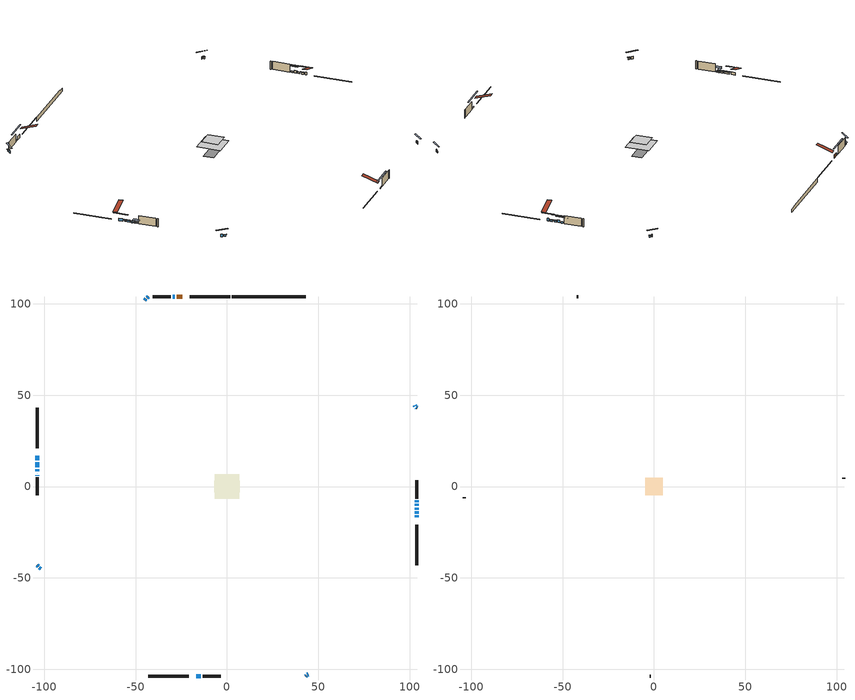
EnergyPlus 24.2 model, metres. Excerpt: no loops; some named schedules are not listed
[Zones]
conditioned space
 floor outside (Floor1 construction): -0.43,-0.43 -0.43,0.43 0.43,0.43 0.43,-0.43 z0.49
 floor adiabatic (AdiabaticFloorConstruction): -6.8,-6.8 -6.8,6.8 6.8,6.8 6.8,-6.8 z2.93
 floor foundation (Slab1 construction): -7.05,-3.04 -7.05,3.04 7.05,3.04 7.05,-3.04 z-1.87
 wall outside (RimJoist1 construction): 1.76,103.99 -20.27,103.99 / -43.07,-103.99 -21.04,-103.99 / -103.99,43.07 -103.99,21.04 / 103.99,-43.07 103.99,-21.04 z0.49:0.79
 wall outside (AdiabaticWallConstruction 1): -24.6,103.99 -27.6,103.99 z0.49:2.52
 wall outside (AdiabaticWallConstruction): 103.99,-16.72 103.99,-15.75 z0.49:2.09; 43.07,-103.99 43.4,-103.66 / -103.99,-43.07 -103.34,-43.72 / -103.99,16.72 -103.99,14.28 / 103.99,-10.63 103.99,-9.41 / 103.01,44.05 102.68,44.38 / -44.38,102.69 -45.03,102.04 z0.49:1.99; 103.99,-14.83 103.99,-13.66 / 103.99,-12.73 103.99,-11.56 / 103.99,43.07 103.66,43.4 / -43.07,103.99 -43.72,103.34 / 44.05,-103.01 44.38,-102.68 / -102.69,-44.38 -102.04,-45.03 / -103.99,13.35 -103.99,10.4 / -103.99,9.48 -103.99,8.31 / 103.99,-8.49 103.99,-7.62 z0.49:1.35; -28.53,103.99 -29.75,103.99 / -16.72,-103.99 -14.28,-103.99 z0.49:1.1; -103.99,7.38 -103.99,7.15 z0.49:1.61; -103.99,6.22 -103.99,5.99 z0.49:1.31
 wall outside (Wall1 construction): -30.68,103.99 -40.66,103.99 / -13.35,-103.99 -3.36,-103.99 / -103.99,5.06 -103.99,-4.92 / 103.99,-6.69 103.99,3.3 z0.49:5.37
 wall foundation (FoundationWall1 construction): 2.69,103.99,-1.87 2.69,103.99,0.49 39.04,103.99,0.49 39.04,103.99,-0.06 43.07,103.99,-0.06 43.07,103.99,-1.87
 window (WindowConstruction 15): 103.99,-16.72 103.99,-15.75 z0.49:2.09
 window (WindowConstruction 4): 43.07,-103.99 43.4,-103.67 z0.49:1.99
 window (WindowConstruction 5): -103.99,-43.07 -103.34,-43.72 z0.49:1.99
 window (WindowConstruction 6): -103.99,16.72 -103.99,14.28 z0.49:1.99
 window (WindowConstruction 7): 103.99,-14.83 103.99,-13.66 z0.49:1.35
 window (WindowConstruction 8): 103.99,-12.73 103.99,-11.56 z0.49:1.35
 window (WindowConstruction 9): 103.99,43.07 103.67,43.4 z0.49:1.35
 window (WindowConstruction 10): -43.07,103.99 -43.72,103.34 z0.49:1.35
 window (WindowConstruction 11): 44.05,-103.01 44.38,-102.69 z0.49:1.35
 window (WindowConstruction 12): -102.69,-44.38 -102.04,-45.02 z0.49:1.35
 window (WindowConstruction 13): -103.99,13.35 -103.99,10.4 z0.49:1.35
 window (WindowConstruction 14): -103.99,9.48 -103.99,8.31 z0.49:1.35
 window (WindowConstruction 18): -28.53,103.99 -29.75,103.99 z0.49:1.1
 window (WindowConstruction 19): -16.72,-103.99 -14.28,-103.99 z0.49:1.1
 window (WindowConstruction 16): -103.99,7.38 -103.99,7.15 z0.49:1.61
 window (WindowConstruction 17): -103.99,6.22 -103.99,5.99 z0.49:1.3
 window (WindowConstruction): 103.99,-10.63 103.99,-9.41 z0.49:1.99
 window (WindowConstruction 1): 103.99,-8.48 103.99,-7.62 z0.49:1.35
 window (WindowConstruction 2): 103.01,44.05 102.69,44.38 z0.49:1.99
 window (WindowConstruction 3): -44.38,102.68 -45.02,102.04 z0.49:1.99
 door (Door): -24.6,103.99 -27.6,103.99 z0.49:2.52
 ceiling adiabatic (AdiabaticFloorConstruction): 6.8,-6.8 6.8,6.8 -6.8,6.8 -6.8,-6.8 z2.93
attic - vented
 floor to conditioned space (Floor2 construction Reversed): -4.81,-4.81 -4.81,4.81 4.81,4.81 4.81,-4.81 z5.37
 wall outside (Wall3 construction): -41.59,103.99 -42.14,103.99 / -2.43,-103.99 -1.88,-103.99 / -103.99,-5.85 -103.99,-6.4 / 103.99,4.22 103.99,4.78 z0.49:5.37
 roof outside (Roof1 construction): -23.67,103.99,5.37 -23.67,94.62,8.49 -21.2,94.62,8.49 -21.2,103.99,5.37; -17.65,-103.99,5.37 -17.65,-94.62,8.49 -20.11,-94.62,8.49 -20.11,-103.99,5.37; -103.99,17.65,5.37 -94.62,17.65,8.49 -94.62,20.11,8.49 -103.99,20.11,5.37; 103.99,-17.65,5.37 94.62,-17.65,8.49 94.62,-20.11,8.49 103.99,-20.11,5.37
shading: 103.99,-12.7 103.99,-19.77 104.6,-19.77 104.6,-12.7 z5.14; 45.55,-101.51 40.92,-106.15 41.35,-106.58 45.99,-101.94 z5.04; -101.19,-45.88 -106.15,-40.92 -106.58,-41.35 -101.62,-46.31 z5.04; -103.99,11.23 -103.99,19.77 -104.6,19.77 -104.6,11.23 z5.04; 103.99,-13.36 103.99,-15.12 104.6,-15.12 104.6,-13.36 z1.65; 103.99,-11.26 103.99,-13.03 104.6,-13.03 104.6,-11.26 z1.65; 103.45,43.61 104.2,42.86 104.63,43.29 103.89,44.04 z1.65; -43.93,103.13 -42.86,104.2 -43.29,104.63 -44.36,103.56 z1.65; 44.59,-102.47 43.84,-103.22 44.27,-103.65 45.02,-102.91 z1.65; -101.83,-45.24 -102.9,-44.17 -103.33,-44.6 -102.26,-45.67 z1.65; -103.99,10.11 -103.99,13.65 -104.6,13.65 -104.6,10.11 z1.65; -103.99,8.01 -103.99,9.77 -104.6,9.77 -104.6,8.01 z1.65; -35.85,103.99 -22.43,103.99 -22.43,104.6 -35.85,104.6 z7.2; -8.18,-103.99 -22.82,-103.99 -22.82,-104.6 -8.18,-104.6 z7.2; -103.99,6.54 -103.99,7.99 -106.43,7.99 -106.43,6.54 z2.22; -103.99,4.16 -103.99,8.05 -106.43,8.05 -106.43,4.16 z3.13; 103.99,-6.36 103.99,-13.68 104.6,-13.68 104.6,-6.36 z5.04; 103.99,-4.57 103.99,-11.54 104.6,-11.54 104.6,-4.57 z4.4; 100.53,46.54 105.17,41.9 105.6,42.33 100.96,46.97 z5.04; -47.18,99.88 -42.22,104.84 -42.65,105.27 -47.61,100.31 z5.04
[Building]
Building 1: Terrain=Suburbs
[Site:Location]
Calgary Intl AP_AB: Latitude {deg}=51.11; Longitude {deg}=-114.02; Time Zone {hr}=-7; Elevation {m}=1084; Keep Site Location Information=Yes
[Site:GroundTemperature:Shallow]
0.326196, -1.55603, -1.70677, -0.813554, 2.7722, 6.34125, 9.43543, 11.3955, 11.562, 9.96783, 6.95256, 3.49299
[Site:WaterMainsTemperature]
Calculation Method=Schedule; Temperature Schedule=mains temperature schedule
[Material] Roughness=Rough; Thermal Absorptance=0.9
Name | Thickness {m} | Conductivity {W/m-K} | Density {kg/m3} | Specific Heat {J/kg-K} | Solar Absorptance | Visible Absorptance
asphalt or fiberglass shingles | 0.00635 | 0.162714 | 1121.4 | 1465.45 | 0.4 | 0.4
ceiling loosefill ins | 0.169333 | 0.0480833 | 16.02 | 1046.75 | 0.7 | 0.7
ceiling stud and cavity | 0.1397 | 0.150831 | 65.682 | 1177.47 | 0.7 | 0.7
concrete 4.0 in. | 0.1016 | 1.803125 | 2242.8 | 837.4 | 0.7 | 0.7
concrete 8.0 in. | 0.2032 | 1.803125 | 2242.8 | 837.4 | 0.7 | 0.7
door material | 0.04445 | 0.0451087 | 512.64 | 1214.23 | 0.7 | 0.7
exterior vertical ins | 0.0480821 | 0.029427 | 32.04 | 1214.23 | 0.7 | 0.7
floor covering | 0.0127 | 0.0433444 | 54.468 | 1339.84 | 0.6 | 0.6
floor rigid ins | 0.103632 | 0.029427 | 32.04 | 1214.23 | 0.7 | 0.7
floor rigid ins 1; wall rigid ins 1 | 0.512978 | 0.029427 | 32.04 | 1214.23 | 0.7 | 0.7
floor stud and cavity | 0.1397 | 0.15957 | 92.3553 | 1139.71 | 0.7 | 0.7
floor stud and cavity 1 | 0.1397 | 1.75129 | 37.0049 | 1207.88 | 0.7 | 0.7
furniture material conditioned space 1 | 0.1524 | 0.115458 | 640.8 | 1214.23 | 0.6 | 0.6
gypsum board | 0.0127 | 0.160291 | 801 | 837.4 | 0.6 | 0.6
gypsum board 1 | 0.0127 | 0.160291 | 801 | 837.4 | 0.7 | 0.7
osb sheathing 0.5 in. | 0.0127 | 0.115458 | 512.64 | 1214.23 | 0.7 | 0.7
osb sheathing 0.75 in. | 0.01905 | 0.115458 | 512.64 | 1214.23 | 0.7 | 0.7
osb sheathing 2.0 in. | 0.0508 | 0.115458 | 512.64 | 1214.23 | 0.7 | 0.7
rim joist rigid ins; wall rigid ins | 0.051816 | 0.029427 | 32.04 | 1214.23 | 0.7 | 0.7
rim joist stud and cavity | 0.0508 | 0.0407152 | 125.044 | 1163.47 | 0.6 | 0.6
wall stud and cavity | 0.1397 | 0.194937 | 139.0536 | 1170.24 | 0.7 | 0.7
wall stud and cavity 1 | 0.0889 | 6.9971 | 50.32683 | 1063.81 | 0.6 | 0.6
wall stud and cavity 2 | 0.0889 | 0.380278 | 52.3479 | 1209.89 | 0.7 | 0.7
wall stud and cavity 3 | 0.0889 | 0.391764 | 83.0341 | 1211.67 | 0.7 | 0.7
wood siding | 0.0254 | 0.102417 | 544.68 | 1172.36 | 0.4 | 0.4
wood siding 1 | 0.00254 | 0.102417 | 544.68 | 1172.36 | 0.4 | 0.4
wood siding 2; wood siding 3; wood siding 4 | 0.0254 | 0.102417 | 544.68 | 1172.36 | 0.7 | 0.7
[WindowMaterial:SimpleGlazingSystem]
Name | U-Factor {W/m2-K} | Solar Heat Gain Coefficient
WindowMaterial | 2.78279 | 0.67
WindowMaterial 1 | 2.76689 | 0.63
WindowMaterial 10 | 2.71011 | 0.46
WindowMaterial 11 | 2.70102 | 0.45
WindowMaterial 12 | 2.77314 | 0.53
WindowMaterial 2 | 2.75724 | 0.6
WindowMaterial 3 | 2.76291 | 0.46
WindowMaterial 4 | 2.77768 | 0.53
WindowMaterial 5 | 2.77314 | 0.64
WindowMaterial 6 | 2.74645 | 0.57
WindowMaterial 7 | 2.750991 | 0.41
WindowMaterial 8 | 2.77597 | 0.65
WindowMaterial 9 | 2.76008 | 0.61
[Construction]
AdiabaticFloorConstruction: floor stud and cavity 1, floor rigid ins 1, osb sheathing 0.75 in., floor covering
AdiabaticWallConstruction: wood siding 3, wall rigid ins 1, wall stud and cavity 2, gypsum board
AdiabaticWallConstruction 1: wood siding 4, wall rigid ins 1, wall stud and cavity 2, gypsum board
Door: door material
Floor1 construction: floor stud and cavity, floor rigid ins, osb sheathing 0.75 in., floor covering
Floor2 construction Reversed: gypsum board, ceiling stud and cavity, ceiling loosefill ins
FoundationWall1 construction: concrete 8.0 in., gypsum board 1
furniture construction conditioned space 1: furniture material conditioned space 1
PartitionWallConstruction: gypsum board, wall stud and cavity 3, gypsum board
RimJoist1 construction: wood siding 2, rim joist rigid ins, osb sheathing 2.0 in., rim joist stud and cavity
Roof1 construction: asphalt or fiberglass shingles
Slab1 construction: concrete 4.0 in.
Wall1 construction: wood siding, wall rigid ins, osb sheathing 0.5 in., wall stud and cavity, gypsum board
Wall3 construction: wood siding 1, wall stud and cavity 1
WindowConstruction; WindowConstruction 6: WindowMaterial
WindowConstruction 1: WindowMaterial 1
WindowConstruction 10; WindowConstruction 11; WindowConstruction 9: WindowMaterial 6
WindowConstruction 12: WindowMaterial 7
WindowConstruction 13: WindowMaterial 8
WindowConstruction 14; WindowConstruction 8: WindowMaterial 5
WindowConstruction 15: WindowMaterial 9
WindowConstruction 16: WindowMaterial 10
WindowConstruction 17: WindowMaterial 11
WindowConstruction 18; WindowConstruction 19: WindowMaterial 12
WindowConstruction 2; WindowConstruction 5: WindowMaterial 2
WindowConstruction 3; WindowConstruction 4: WindowMaterial 3
WindowConstruction 7: WindowMaterial 4
[Zone] Multiplier=1; Part of Total Floor Area=Yes
Name | Volume {m3}
attic - vented | 46.8423
conditioned space | 712.3
[Space]
Name | Zone | Volume {m3}
attic - vented 1 | attic - vented | 46.8423
conditioned space 1 | conditioned space | 712.3
[ZoneInfiltration:EffectiveLeakageArea]
infil attic - vented 1: Zone or Space=attic - vented 1; Schedule=Always On Discrete; Effective Air Leakage Area {cm2}=3169.37; Stack Coefficient=0.00055619; Wind Coefficient=1.59343e-05
[ZoneMixing]
whole house fan mix: Zone or Space=attic - vented; Schedule=Always On Continuous; Design Flow Rate Calculation Method=Flow/Zone; Design Flow Rate {m3/s}=0; Source Zone or Space=conditioned space
[SurfaceProperty:ExposedFoundationPerimeter]
Slab1: Exposed Perimeter Calculation Method=TotalExposedPerimeter; Total Exposed Perimeter {m}=40.387
[InternalMass] Zone or ZoneList=conditioned space; Space or SpaceList=conditioned space 1
Name | Construction | Surface Area {m2}
furniture mass conditioned space 1 | furniture construction conditioned space 1 | 108.592
partition wall mass | PartitionWallConstruction | 271.481
[Lights]
interior lighting: Zone or ZoneList or Space or SpaceList=conditioned space 1; Schedule=interior lighting schedule; Design Level Calculation Method=LightingLevel; Lighting Level {W}=343.2; Return Air Fraction=0; Fraction Radiant=0.6; Fraction Visible=0.2; Fraction Replaceable=1
[People]
occupants: Zone or ZoneList or Space or SpaceList=conditioned space 1; Number of People Schedule=occupants schedule; Number of People Calculation Method=People; Number of People=3; Fraction Radiant=0.314171; Sensible Heat Fraction=0.56303; Activity Level Schedule=occupants activity schedule; Carbon Dioxide Generation Rate {m3/s-W}=0; Enable ASHRAE 55 Comfort Warnings=No; Mean Radiant Temperature Calculation Type=EnclosureAveraged
[ElectricEquipment] Zone or ZoneList or Space or SpaceList=conditioned space 1; Design Level Calculation Method=EquipmentLevel
Name | Schedule | Design Level {W} | Fraction Latent | Fraction Radiant | Fraction Lost
clothes dryer | clothes dryer schedule | 140.772 | 0.015 | 0.081 | 0.85
clothes washer | clothes washer schedule | 32.1985 | 0.03 | 0.162 | 0.7
cooking range | cooking range schedule | 215.147 | 0.08 | 0.432 | 0.2
dishwasher | dishwasher schedule | 66.8632 | 0.3 | 0.18 | 0.4
fridge | fridge schedule | 72.9452 | 0 | 0.6 | 0
mech vent bath fan 0 | mech vent bath fan 0 schedule | 50.2 | 0 | 0 | 1
mech vent bath fan 1 | mech vent bath fan 1 schedule | 50.2 | 0 | 0 | 1
mech vent bath fan 2 | mech vent bath fan 2 schedule | 50.2 | 0 | 0 | 1
mech vent bath fan 3 | mech vent bath fan 3 schedule | 50.2 | 0 | 0 | 1
mech vent house fan | mech vent house fan schedule | 0 | 0 | 0 | 1
mech vent house fan cfis | mech vent house fan cfis schedule | 0 | 0 | 0 | 0
mech vent range fan 0 | mech vent range fan 0 schedule | 57 | 0 | 0 | 1
misc plug loads | misc plug loads schedule | 494.7 | 0.045 | 0.513 | 0.1
whole house fan | Always On Discrete | 0 | 0 | 0 | 1
[OtherEquipment] Zone or ZoneList or Space or SpaceList=conditioned space 1; Design Level Calculation Method=EquipmentLevel
Name | Fuel Type | Schedule | Design Level {W} | Fraction Latent | Fraction Radiant | Fraction Lost
clothes dryer 1 | Electricity | clothes dryer schedule | 0 | 0.015 | 0.081 | 0.85
cooking range 1 | Electricity | cooking range schedule | 0 | 0.08 | 0.432 | 0.2
general water use latent | None | general water use schedule | 62.594 | 1 | 0 | 0
general water use sensible | None | general water use schedule | -61.6891 | 0 | 0.6 | 0
mech vent house fan latent load | None | Always On Discrete | 0 | 1 | 0 | 0
mech vent house fan sensible load | None | Always On Discrete | 0 | 0 | 0 | 0
water heater energy adjustment1 | NaturalGas | Always On Discrete | 0.01 | 0 | 0 | 1
[ZoneInfiltration:DesignFlowRate] Zone or ZoneList or Space or SpaceList=conditioned space 1; Schedule=Always On Discrete; Design Flow Rate Calculation Method=Flow/Zone; Design Flow Rate {m3/s}=0
infil flow; natural vent flow; whole house fan flow
[Foundation:Kiva]
Foundation Kiva 1: Initial Indoor Air Temperature {C}=18; Wall Height Above Grade {m}=0.489996; Wall Depth Below Slab {m}=0.2032; Custom Block Material Name 1=exterior vertical ins; Custom Block Depth 1 {m}=2.36001; Custom Block X Position 1 {m}=0.2159; Custom Block Z Position 1 {m}=0
[Foundation:Kiva:Settings]
Soil Conductivity {W/m-K}=0.849921; Soil Density {kg/m3}=1842.3; Soil Specific Heat {J/kg-K}=418.7; Ground Solar Absorptivity=0.9; Ground Thermal Absorptivity=0.9; Ground Surface Roughness {m}=0.03; Far-Field Width {m}=40; Deep-Ground Boundary Condition=ZeroFlux; Deep-Ground Depth {m}=40; Minimum Cell Dimension {m}=0.2; Maximum Cell Growth Coefficient=3; Simulation Timestep=Timestep
[Exterior:Lights]
exterior lighting: Schedule=exterior lighting schedule; Design Level {W}=75.6
[Schedule:Constant]
Name | Hourly Value
Always On Continuous; mech vent house fan schedule; mech vent house fan cfis schedule; Always On Discrete | 1
occupants activity schedule | 117.228
fridge schedule | 0
[Schedule:Week:Daily]
interior lighting schedule Week Rule - Jan1-Jan27: interior lighting schedule day, interior lighting schedule day, interior lighting schedule day, interior lighting schedule day, interior lighting schedule day, interior lighting schedule day, interior lighting schedule day, interior lighting schedule default day, interior lighting schedule default day, interior lighting schedule default day, interior lighting schedule default day, interior lighting schedule default day
interior lighting schedule Week Rule - Jan28-Feb3: interior lighting schedule day, interior lighting schedule day, interior lighting schedule day, interior lighting schedule day, interior lighting schedule day 1, interior lighting schedule day 1, interior lighting schedule day 1, interior lighting schedule default day, interior lighting schedule default day, interior lighting schedule default day, interior lighting schedule default day, interior lighting schedule default day
interior lighting schedule Week Rule - Feb4-Feb24: interior lighting schedule day 1, interior lighting schedule day 1, interior lighting schedule day 1, interior lighting schedule day 1, interior lighting schedule day 1, interior lighting schedule day 1, interior lighting schedule day 1, interior lighting schedule default day, interior lighting schedule default day, interior lighting schedule default day, interior lighting schedule default day, interior lighting schedule default day
interior lighting schedule Week Rule - Feb25-Mar3: interior lighting schedule day 1, interior lighting schedule day 1, interior lighting schedule day 1, interior lighting schedule day 1, interior lighting schedule day 2, interior lighting schedule day 2, interior lighting schedule day 2, interior lighting schedule default day, interior lighting schedule default day, interior lighting schedule default day, interior lighting schedule default day, interior lighting schedule default day
interior lighting schedule Week Rule - Mar4-Mar31: interior lighting schedule day 2, interior lighting schedule day 2, interior lighting schedule day 2, interior lighting schedule day 2, interior lighting schedule day 2, interior lighting schedule day 2, interior lighting schedule day 2, interior lighting schedule default day, interior lighting schedule default day, interior lighting schedule default day, interior lighting schedule default day, interior lighting schedule default day
interior lighting schedule Week Rule - Apr1-Apr28: interior lighting schedule day 3, interior lighting schedule day 3, interior lighting schedule day 3, interior lighting schedule day 3, interior lighting schedule day 3, interior lighting schedule day 3, interior lighting schedule day 3, interior lighting schedule default day, interior lighting schedule default day, interior lighting schedule default day, interior lighting schedule default day, interior lighting schedule default day
interior lighting schedule Week Rule - Apr29-May5: interior lighting schedule day 3, interior lighting schedule day 3, interior lighting schedule day 4, interior lighting schedule day 4, interior lighting schedule day 4, interior lighting schedule day 4, interior lighting schedule day 4, interior lighting schedule default day, interior lighting schedule default day, interior lighting schedule default day, interior lighting schedule default day, interior lighting schedule default day
interior lighting schedule Week Rule - May6-May26: interior lighting schedule day 4, interior lighting schedule day 4, interior lighting schedule day 4, interior lighting schedule day 4, interior lighting schedule day 4, interior lighting schedule day 4, interior lighting schedule day 4, interior lighting schedule default day, interior lighting schedule default day, interior lighting schedule default day, interior lighting schedule default day, interior lighting schedule default day
interior lighting schedule Week Rule - May27-Jun2: interior lighting schedule day 4, interior lighting schedule day 4, interior lighting schedule day 4, interior lighting schedule day 4, interior lighting schedule day 4, interior lighting schedule day 5, interior lighting schedule day 5, interior lighting schedule default day, interior lighting schedule default day, interior lighting schedule default day, interior lighting schedule default day, interior lighting schedule default day
interior lighting schedule Week Rule - Jun3-Jun30: interior lighting schedule day 5, interior lighting schedule day 5, interior lighting schedule day 5, interior lighting schedule day 5, interior lighting schedule day 5, interior lighting schedule day 5, interior lighting schedule day 5, interior lighting schedule default day, interior lighting schedule default day, interior lighting schedule default day, interior lighting schedule default day, interior lighting schedule default day
interior lighting schedule Week Rule - Jul1-Jul28: interior lighting schedule day 6, interior lighting schedule day 6, interior lighting schedule day 6, interior lighting schedule day 6, interior lighting schedule day 6, interior lighting schedule day 6, interior lighting schedule day 6, interior lighting schedule default day, interior lighting schedule default day, interior lighting schedule default day, interior lighting schedule default day, interior lighting schedule default day
interior lighting schedule Week Rule - Jul29-Aug4: interior lighting schedule day 6, interior lighting schedule day 6, interior lighting schedule day 6, interior lighting schedule day 7, interior lighting schedule day 7, interior lighting schedule day 7, interior lighting schedule day 7, interior lighting schedule default day, interior lighting schedule default day, interior lighting schedule default day, interior lighting schedule default day, interior lighting schedule default day
interior lighting schedule Week Rule - Aug5-Aug25: interior lighting schedule day 7, interior lighting schedule day 7, interior lighting schedule day 7, interior lighting schedule day 7, interior lighting schedule day 7, interior lighting schedule day 7, interior lighting schedule day 7, interior lighting schedule default day, interior lighting schedule default day, interior lighting schedule default day, interior lighting schedule default day, interior lighting schedule default day
interior lighting schedule Week Rule - Aug26-Sep1: interior lighting schedule day 7, interior lighting schedule day 7, interior lighting schedule day 7, interior lighting schedule day 7, interior lighting schedule day 7, interior lighting schedule day 7, interior lighting schedule day 8, interior lighting schedule default day, interior lighting schedule default day, interior lighting schedule default day, interior lighting schedule default day, interior lighting schedule default day
interior lighting schedule Week Rule - Sep2-Sep29: interior lighting schedule day 8, interior lighting schedule day 8, interior lighting schedule day 8, interior lighting schedule day 8, interior lighting schedule day 8, interior lighting schedule day 8, interior lighting schedule day 8, interior lighting schedule default day, interior lighting schedule default day, interior lighting schedule default day, interior lighting schedule default day, interior lighting schedule default day
interior lighting schedule Week Rule - Sep30-Oct6: interior lighting schedule day 8, interior lighting schedule day 9, interior lighting schedule day 9, interior lighting schedule day 9, interior lighting schedule day 9, interior lighting schedule day 9, interior lighting schedule day 9, interior lighting schedule default day, interior lighting schedule default day, interior lighting schedule default day, interior lighting schedule default day, interior lighting schedule default day
interior lighting schedule Week Rule - Oct7-Oct27: interior lighting schedule day 9, interior lighting schedule day 9, interior lighting schedule day 9, interior lighting schedule day 9, interior lighting schedule day 9, interior lighting schedule day 9, interior lighting schedule day 9, interior lighting schedule default day, interior lighting schedule default day, interior lighting schedule default day, interior lighting schedule default day, interior lighting schedule default day
interior lighting schedule Week Rule - Oct28-Nov3: interior lighting schedule day 9, interior lighting schedule day 9, interior lighting schedule day 9, interior lighting schedule day 9, interior lighting schedule day 10, interior lighting schedule day 10, interior lighting schedule day 10, interior lighting schedule default day, interior lighting schedule default day, interior lighting schedule default day, interior lighting schedule default day, interior lighting schedule default day
interior lighting schedule Week Rule - Nov4-Nov24: interior lighting schedule day 10, interior lighting schedule day 10, interior lighting schedule day 10, interior lighting schedule day 10, interior lighting schedule day 10, interior lighting schedule day 10, interior lighting schedule day 10, interior lighting schedule default day, interior lighting schedule default day, interior lighting schedule default day, interior lighting schedule default day, interior lighting schedule default day
interior lighting schedule Week Rule - Nov25-Dec1: interior lighting schedule day 10, interior lighting schedule day 10, interior lighting schedule day 10, interior lighting schedule day 10, interior lighting schedule day 10, interior lighting schedule day 10, interior lighting schedule day 11, interior lighting schedule default day, interior lighting schedule default day, interior lighting schedule default day, interior lighting schedule default day, interior lighting schedule default day
interior lighting schedule Week Rule - Dec2-Dec31: interior lighting schedule day 11, interior lighting schedule day 11, interior lighting schedule day 11, interior lighting schedule day 11, interior lighting schedule day 11, interior lighting schedule day 11, interior lighting schedule day 11, interior lighting schedule default day, interior lighting schedule default day, interior lighting schedule default day, interior lighting schedule default day, interior lighting schedule default day
occupants schedule Week Rule - Jan1-Dec31: occupants schedule day, occupants schedule day, occupants schedule day, occupants schedule day, occupants schedule day, occupants schedule day, occupants schedule day, occupants schedule default day, occupants schedule default day, occupants schedule default day, occupants schedule default day, occupants schedule default day
clothes dryer schedule Week Rule - Jan1-Dec31: clothes dryer schedule day, clothes dryer schedule day, clothes dryer schedule day, clothes dryer schedule day, clothes dryer schedule day, clothes dryer schedule day, clothes dryer schedule day, clothes dryer schedule default day, clothes dryer schedule default day, clothes dryer schedule default day, clothes dryer schedule default day, clothes dryer schedule default day
clothes washer schedule Week Rule - Jan1-Dec31: clothes washer schedule day, clothes washer schedule day, clothes washer schedule day, clothes washer schedule day, clothes washer schedule day, clothes washer schedule day, clothes washer schedule day, clothes washer schedule default day, clothes washer schedule default day, clothes washer schedule default day, clothes washer schedule default day, clothes washer schedule default day
cooking range schedule Week Rule - Jan1-Dec31: cooking range schedule day, cooking range schedule day, cooking range schedule day, cooking range schedule day, cooking range schedule day, cooking range schedule day, cooking range schedule day, cooking range schedule default day, cooking range schedule default day, cooking range schedule default day, cooking range schedule default day, cooking range schedule default day
dishwasher schedule Week Rule - Jan1-Dec31: dishwasher schedule day, dishwasher schedule day, dishwasher schedule day, dishwasher schedule day, dishwasher schedule day, dishwasher schedule day, dishwasher schedule day, dishwasher schedule default day, dishwasher schedule default day, dishwasher schedule default day, dishwasher schedule default day, dishwasher schedule default day
mech vent bath fan 0 schedule Week Rule - Jan1-Dec31: mech vent bath fan 0 schedule day, mech vent bath fan 0 schedule day, mech vent bath fan 0 schedule day, mech vent bath fan 0 schedule day, mech vent bath fan 0 schedule day, mech vent bath fan 0 schedule day, mech vent bath fan 0 schedule day, mech vent bath fan 0 schedule default day, mech vent bath fan 0 schedule default day, mech vent bath fan 0 schedule default day, mech vent bath fan 0 schedule default day, mech vent bath fan 0 schedule default day
mech vent bath fan 1 schedule Week Rule - Jan1-Dec31: mech vent bath fan 1 schedule day, mech vent bath fan 1 schedule day, mech vent bath fan 1 schedule day, mech vent bath fan 1 schedule day, mech vent bath fan 1 schedule day, mech vent bath fan 1 schedule day, mech vent bath fan 1 schedule day, mech vent bath fan 1 schedule default day, mech vent bath fan 1 schedule default day, mech vent bath fan 1 schedule default day, mech vent bath fan 1 schedule default day, mech vent bath fan 1 schedule default day
mech vent bath fan 2 schedule Week Rule - Jan1-Dec31: mech vent bath fan 2 schedule day, mech vent bath fan 2 schedule day, mech vent bath fan 2 schedule day, mech vent bath fan 2 schedule day, mech vent bath fan 2 schedule day, mech vent bath fan 2 schedule day, mech vent bath fan 2 schedule day, mech vent bath fan 2 schedule default day, mech vent bath fan 2 schedule default day, mech vent bath fan 2 schedule default day, mech vent bath fan 2 schedule default day, mech vent bath fan 2 schedule default day
mech vent bath fan 3 schedule Week Rule - Jan1-Dec31: mech vent bath fan 3 schedule day, mech vent bath fan 3 schedule day, mech vent bath fan 3 schedule day, mech vent bath fan 3 schedule day, mech vent bath fan 3 schedule day, mech vent bath fan 3 schedule day, mech vent bath fan 3 schedule day, mech vent bath fan 3 schedule default day, mech vent bath fan 3 schedule default day, mech vent bath fan 3 schedule default day, mech vent bath fan 3 schedule default day, mech vent bath fan 3 schedule default day
mech vent range fan 0 schedule Week Rule - Jan1-Dec31: mech vent range fan 0 schedule day, mech vent range fan 0 schedule day, mech vent range fan 0 schedule day, mech vent range fan 0 schedule day, mech vent range fan 0 schedule day, mech vent range fan 0 schedule day, mech vent range fan 0 schedule day, mech vent range fan 0 schedule default day, mech vent range fan 0 schedule default day, mech vent range fan 0 schedule default day, mech vent range fan 0 schedule default day, mech vent range fan 0 schedule default day
misc plug loads schedule Week Rule - Jan1-Dec31: misc plug loads schedule day, misc plug loads schedule day, misc plug loads schedule day, misc plug loads schedule day, misc plug loads schedule day, misc plug loads schedule day, misc plug loads schedule day, misc plug loads schedule default day, misc plug loads schedule default day, misc plug loads schedule default day, misc plug loads schedule default day, misc plug loads schedule default day
general water use schedule Week Rule - Jan1-Dec31: general water use schedule day, general water use schedule day, general water use schedule day, general water use schedule day, general water use schedule day, general water use schedule day, general water use schedule day, general water use schedule default day, general water use schedule default day, general water use schedule default day, general water use schedule default day, general water use schedule default day
exterior lighting schedule Week Rule - Jan1-Jan27: exterior lighting schedule day, exterior lighting schedule day, exterior lighting schedule day, exterior lighting schedule day, exterior lighting schedule day, exterior lighting schedule day, exterior lighting schedule day, exterior lighting schedule default day, exterior lighting schedule default day, exterior lighting schedule default day, exterior lighting schedule default day, exterior lighting schedule default day
exterior lighting schedule Week Rule - Jan28-Feb3: exterior lighting schedule day, exterior lighting schedule day, exterior lighting schedule day, exterior lighting schedule day, exterior lighting schedule day 1, exterior lighting schedule day 1, exterior lighting schedule day 1, exterior lighting schedule default day, exterior lighting schedule default day, exterior lighting schedule default day, exterior lighting schedule default day, exterior lighting schedule default day
exterior lighting schedule Week Rule - Feb4-Feb24: exterior lighting schedule day 1, exterior lighting schedule day 1, exterior lighting schedule day 1, exterior lighting schedule day 1, exterior lighting schedule day 1, exterior lighting schedule day 1, exterior lighting schedule day 1, exterior lighting schedule default day, exterior lighting schedule default day, exterior lighting schedule default day, exterior lighting schedule default day, exterior lighting schedule default day
exterior lighting schedule Week Rule - Feb25-Mar3: exterior lighting schedule day 1, exterior lighting schedule day 1, exterior lighting schedule day 1, exterior lighting schedule day 1, exterior lighting schedule day 2, exterior lighting schedule day 2, exterior lighting schedule day 2, exterior lighting schedule default day, exterior lighting schedule default day, exterior lighting schedule default day, exterior lighting schedule default day, exterior lighting schedule default day
exterior lighting schedule Week Rule - Mar4-Mar31: exterior lighting schedule day 2, exterior lighting schedule day 2, exterior lighting schedule day 2, exterior lighting schedule day 2, exterior lighting schedule day 2, exterior lighting schedule day 2, exterior lighting schedule day 2, exterior lighting schedule default day, exterior lighting schedule default day, exterior lighting schedule default day, exterior lighting schedule default day, exterior lighting schedule default day
exterior lighting schedule Week Rule - Apr1-Apr28: exterior lighting schedule day 3, exterior lighting schedule day 3, exterior lighting schedule day 3, exterior lighting schedule day 3, exterior lighting schedule day 3, exterior lighting schedule day 3, exterior lighting schedule day 3, exterior lighting schedule default day, exterior lighting schedule default day, exterior lighting schedule default day, exterior lighting schedule default day, exterior lighting schedule default day
[Schedule:Year]
interior lighting schedule: interior lighting schedule Week Rule - Jan1-Jan27, 1, 1, 1, 27, interior lighting schedule Week Rule - Jan28-Feb3, 1, 28, 2, 3, interior lighting schedule Week Rule - Feb4-Feb24, 2, 4, 2, 24, interior lighting schedule Week Rule - Feb25-Mar3, 2, 25, 3, 3, interior lighting schedule Week Rule - Mar4-Mar31, 3, 4, 3, 31, interior lighting schedule Week Rule - Apr1-Apr28, 4, 1, 4, 28, interior lighting schedule Week Rule - Apr29-May5, 4, 29, 5, 5, interior lighting schedule Week Rule - May6-May26, 5, 6, 5, 26, interior lighting schedule Week Rule - May27-Jun2, 5, 27, 6, 2, interior lighting schedule Week Rule - Jun3-Jun30, 6, 3, 6, 30, interior lighting schedule Week Rule - Jul1-Jul28, 7, 1, 7, 28, interior lighting schedule Week Rule - Jul29-Aug4, 7, 29, 8, 4, interior lighting schedule Week Rule - Aug5-Aug25, 8, 5, 8, 25, interior lighting schedule Week Rule - Aug26-Sep1, 8, 26, 9, 1, interior lighting schedule Week Rule - Sep2-Sep29, 9, 2, 9, 29, interior lighting schedule Week Rule - Sep30-Oct6, 9, 30, 10, 6, interior lighting schedule Week Rule - Oct7-Oct27, 10, 7, 10, 27, interior lighting schedule Week Rule - Oct28-Nov3, 10, 28, 11, 3, interior lighting schedule Week Rule - Nov4-Nov24, 11, 4, 11, 24, interior lighting schedule Week Rule - Nov25-Dec1, 11, 25, 12, 1, interior lighting schedule Week Rule - Dec2-Dec31, 12, 2, 12, 31
occupants schedule: occupants schedule Week Rule - Jan1-Dec31, 1, 1, 12, 31
clothes dryer schedule: clothes dryer schedule Week Rule - Jan1-Dec31, 1, 1, 12, 31
clothes washer schedule: clothes washer schedule Week Rule - Jan1-Dec31, 1, 1, 12, 31
cooking range schedule: cooking range schedule Week Rule - Jan1-Dec31, 1, 1, 12, 31
dishwasher schedule: dishwasher schedule Week Rule - Jan1-Dec31, 1, 1, 12, 31
mech vent bath fan 0 schedule: mech vent bath fan 0 schedule Week Rule - Jan1-Dec31, 1, 1, 12, 31
mech vent bath fan 1 schedule: mech vent bath fan 1 schedule Week Rule - Jan1-Dec31, 1, 1, 12, 31
mech vent bath fan 2 schedule: mech vent bath fan 2 schedule Week Rule - Jan1-Dec31, 1, 1, 12, 31
mech vent bath fan 3 schedule: mech vent bath fan 3 schedule Week Rule - Jan1-Dec31, 1, 1, 12, 31
mech vent range fan 0 schedule: mech vent range fan 0 schedule Week Rule - Jan1-Dec31, 1, 1, 12, 31
misc plug loads schedule: misc plug loads schedule Week Rule - Jan1-Dec31, 1, 1, 12, 31
general water use schedule: general water use schedule Week Rule - Jan1-Dec31, 1, 1, 12, 31
exterior lighting schedule: exterior lighting schedule Week Rule - Jan1-Jan27, 1, 1, 1, 27, exterior lighting schedule Week Rule - Jan28-Feb3, 1, 28, 2, 3, exterior lighting schedule Week Rule - Feb4-Feb24, 2, 4, 2, 24, exterior lighting schedule Week Rule - Feb25-Mar3, 2, 25, 3, 3, exterior lighting schedule Week Rule - Mar4-Mar31, 3, 4, 3, 31, exterior lighting schedule Week Rule - Apr1-Apr28, 4, 1, 4, 28, exterior lighting schedule Week Rule - Apr29-May5, 4, 29, 5, 5, exterior lighting schedule Week Rule - May6-May26, 5, 6, 5, 26, exterior lighting schedule Week Rule - May27-Jun2, 5, 27, 6, 2, exterior lighting schedule Week Rule - Jun3-Jun30, 6, 3, 6, 30, exterior lighting schedule Week Rule - Jul1-Jul28, 7, 1, 7, 28, exterior lighting schedule Week Rule - Jul29-Aug4, 7, 29, 8, 4, exterior lighting schedule Week Rule - Aug5-Aug25, 8, 5, 8, 25, exterior lighting schedule Week Rule - Aug26-Sep1, 8, 26, 9, 1, exterior lighting schedule Week Rule - Sep2-Sep29, 9, 2, 9, 29, exterior lighting schedule Week Rule - Sep30-Oct6, 9, 30, 10, 6, exterior lighting schedule Week Rule - Oct7-Oct27, 10, 7, 10, 27, exterior lighting schedule Week Rule - Oct28-Nov3, 10, 28, 11, 3, exterior lighting schedule Week Rule - Nov4-Nov24, 11, 4, 11, 24, exterior lighting schedule Week Rule - Nov25-Dec1, 11, 25, 12, 1, exterior lighting schedule Week Rule - Dec2-Dec31, 12, 2, 12, 31
[Schedule:Compact]
mains temperature schedule: Through: 01/01, For: AllDays, Until: 24:00, 5.30611, Through: 01/02, For: AllDays, Until: 24:00, 5.24556, Through: 01/03, For: AllDays, Until: 24:00, 5.18611, Through: 01/04, For: AllDays, Until: 24:00, 5.12778, Through: 01/05, For: AllDays, Until: 24:00, 5.07, Through: 01/06, For: AllDays, Until: 24:00, 5.01278, Through: 01/07, For: AllDays, Until: 24:00, 4.95722, Through: 01/08, For: AllDays, Until: 24:00, 4.90222, Through: 01/09, For: AllDays, Until: 24:00, 4.84778, Through: 01/10, For: AllDays, Until: 24:00, 4.795, Through: 01/11, For: AllDays, Until: 24:00, 4.74278, Through: 01/12, For: AllDays, Until: 24:00, 4.69167, Through: 01/13, For: AllDays, Until: 24:00, 4.64111, Through: 01/14, For: AllDays, Until: 24:00, 4.59222, Through: 01/15, For: AllDays, Until: 24:00, 4.54389, Through: 01/16, For: AllDays, Until: 24:00, 4.49722, Through: 01/17, For: AllDays, Until: 24:00, 4.45111, Through: 01/18, For: AllDays, Until: 24:00, 4.40611, Through: 01/19, For: AllDays, Until: 24:00, 4.36222, Through: 01/20, For: AllDays, Until: 24:00, 4.32, Through: 01/21, For: AllDays, Until: 24:00, 4.27833, Through: 01/22, For: AllDays, Until: 24:00, 4.23778, Through: 01/23, For: AllDays, Until: 24:00, 4.19833, Through: 01/24, For: AllDays, Until: 24:00, 4.16056, Through: 01/25, For: AllDays, Until: 24:00, 4.12333, Through: 01/26, For: AllDays, Until: 24:00, 4.08778, Through: 01/27, For: AllDays, Until: 24:00, 4.05278, Through: 01/28, For: AllDays, Until: 24:00, 4.01944, Through: 01/29, For: AllDays, Until: 24:00, 3.98722, Through: 01/30, For: AllDays, Until: 24:00, 3.95611, Through: 01/31, For: AllDays, Until: 24:00, 3.92667, Through: 02/01, For: AllDays, Until: 24:00, 3.89778, Through: 02/02, For: AllDays, Until: 24:00, 3.87056, Through: 02/03, For: AllDays, Until: 24:00, 3.84444, Through: 02/04, For: AllDays, Until: 24:00, 3.82, Through: 02/05, For: AllDays, Until: 24:00, 3.79611, Through: 02/06, For: AllDays, Until: 24:00, 3.77389, Through: 02/07, For: AllDays, Until: 24:00, 3.75333, Through: 02/08, For: AllDays, Until: 24:00, 3.73333, Through: 02/09, For: AllDays, Until: 24:00, 3.715, Through: 02/10, For: AllDays, Until: 24:00, 3.69778, Through: 02/11, For: AllDays, Until: 24:00, 3.68222, Through: 02/12, For: AllDays, Until: 24:00, 3.66778, Through: 02/13, For: AllDays, Until: 24:00, 3.65444, Through: 02/14, For: AllDays, Until: 24:00, 3.64278, Through: 02/15, For: AllDays, Until: 24:00, 3.63222, Through: 02/16, For: AllDays, Until: 24:00, 3.62278, Through: 02/17, For: AllDays, Until: 24:00, 3.615, Through: 02/18, For: AllDays, Until: 24:00, 3.60833, Through: 02/19, For: AllDays, Until: 24:00, 3.60333, Through: 02/20, For: AllDays, Until: 24:00, 3.59944, Through: 02/21, For: AllDays, Until: 24:00, 3.59667, Through: 02/22, For: AllDays, Until: 24:00, 3.59556, Through: 02/23, For: AllDays, Until: 24:00, 3.59556, Through: 02/24, For: AllDays, Until: 24:00, 3.59722, Through: 02/25, For: AllDays, Until: 24:00, 3.6, Through: 02/26, For: AllDays, Until: 24:00, 3.60389, Through: 02/27, For: AllDays, Until: 24:00, 3.60944, Through: 02/28, For: AllDays, Until: 24:00, 3.61611, Through: 03/01, For: AllDays, Until: 24:00, 3.62444, Through: 03/02, For: AllDays, Until: 24:00, 3.63333, Through: 03/03, For: AllDays, Until: 24:00, 3.64444, Through: 03/04, For: AllDays, Until: 24:00, 3.65611, Through: 03/05, For: AllDays, Until: 24:00, 3.67, Through: 03/06, For: AllDays, Until: 24:00, 3.68444, Through: 03/07, For: AllDays, Until: 24:00, 3.70056, Through: 03/08, For: AllDays, Until: 24:00, 3.71778, Through: 03/09, For: AllDays, Until: 24:00, 3.73611, Through: 03/10, For: AllDays, Until: 24:00, 3.75611, Through: 03/11, For: AllDays, Until: 24:00, 3.77722, Through: 03/12, For: AllDays, Until: 24:00, 3.79944, Through: 03/13, For: AllDays, Until: 24:00, 3.82333, Through: 03/14, For: AllDays, Until: 24:00, 3.84833, Through: 03/15, For: AllDays, Until: 24:00, 3.87444, Through: 03/16, For: AllDays, Until: 24:00, 3.90222, Through: 03/17, For: AllDays, Until: 24:00, 3.93056, Through: 03/18, For: AllDays, Until: 24:00, 3.96056, Through: 03/19, For: AllDays, Until: 24:00, 3.99167, Through: 03/20, For: AllDays, Until: 24:00, 4.02444, Through: 03/21, For: AllDays, Until: 24:00, 4.05778, Through: 03/22, For: AllDays, Until: 24:00, 4.09278, Through: 03/23, For: AllDays, Until: 24:00, 4.12833, Through: 03/24, For: AllDays, Until: 24:00, 4.16556, Through: 03/25, For: AllDays, Until: 24:00, 4.20389, Through: 03/26, For: AllDays, Until: 24:00, 4.24333, Through: 03/27, For: AllDays, Until: 24:00, 4.28389, Through: 03/28, For: AllDays, Until: 24:00, 4.32611, Through: 03/29, For: AllDays, Until: 24:00, 4.36889, Through: 03/30, For: AllDays, Until: 24:00, 4.41278, Through: 03/31, For: AllDays, Until: 24:00, 4.45778, Through: 04/01, For: AllDays, Until: 24:00, 4.50389, Through: 04/02, For: AllDays, Until: 24:00, 4.55111, Through: 04/03, For: AllDays, Until: 24:00, 4.59944, Through: 04/04, For: AllDays, Until: 24:00, 4.64833, Through: 04/05, For: AllDays, Until: 24:00, 4.69889, Through: 04/06, For: AllDays, Until: 24:00, 4.75, Through: 04/07, For: AllDays, Until: 24:00, 4.80222, Through: 04/08, For: AllDays, Until: 24:00, 4.85556, Through: 04/09, For: AllDays, Until: 24:00, 4.91, Through: 04/10, For: AllDays, Until: 24:00, 4.965, Through: 04/11, For: AllDays, Until: 24:00, 5.02111, Through: 04/12, For: AllDays, Until: 24:00, 5.07833, Through: 04/13, For: AllDays, Until: 24:00, 5.13611, Through: 04/14, For: AllDays, Until: 24:00, 5.195, Through: 04/15, For: AllDays, Until: 24:00, 5.25444, Through: 04/16, For: AllDays, Until: 24:00, 5.315, Through: 04/17, For: AllDays, Until: 24:00, 5.37611, Through: 04/18, For: AllDays, Until: 24:00, 5.43833, Through: 04/19, For: AllDays, Until: 24:00, 5.50111, Through: 04/20, For: AllDays, Until: 24:00, 5.565, Through: 04/21, For: AllDays, Until: 24:00, 5.62944, Through: 04/22, For: AllDays, Until: 24:00, 5.69444, Through: 04/23, For: AllDays, Until: 24:00, 5.76, Through: 04/24, For: AllDays, Until: 24:00, 5.82667, Through: 04/25, For: AllDays, Until: 24:00, 5.89389, Through: 04/26, For: AllDays, Until: 24:00, 5.96167, Through: 04/27, For: AllDays, Until: 24:00, 6.03056, Through: 04/28, For: AllDays, Until: 24:00, 6.09944, Through: 04/29, For: AllDays, Until: 24:00, 6.16944, Through: 04/30, For: AllDays, Until: 24:00, 6.23944, Through: 05/01, For: AllDays, Until: 24:00, 6.31056, Through: 05/02, For: AllDays, Until: 24:00, 6.38167, Through: 05/03, For: AllDays, Until: 24:00, 6.45333, Through: 05/04, For: AllDays, Until: 24:00, 6.52611, Through: 05/05, For: AllDays, Until: 24:00, 6.59889, Through: 05/06, For: AllDays, Until: 24:00, 6.67167, Through: 05/07, For: AllDays, Until: 24:00, 6.74556, Through: 05/08, For: AllDays, Until: 24:00, 6.81944, Through: 05/09, For: AllDays, Until: 24:00, 6.89389, Through: 05/10, For: AllDays, Until: 24:00, 6.96889, Through: 05/11, For: AllDays, Until: 24:00, 7.04389, Through: 05/12, For: AllDays, Until: 24:00, 7.11944, Through: 05/13, For: AllDays, Until: 24:00, 7.195, Through: 05/14, For: AllDays, Until: 24:00, 7.27111, Through: 05/15, For: AllDays, Until: 24:00, 7.34722, Through: 05/16, For: AllDays, Until: 24:00, 7.42389, Through: 05/17, For: AllDays, Until: 24:00, 7.50056, Through: 05/18, For: AllDays, Until: 24:00, 7.57722, Through: 05/19, For: AllDays, Until: 24:00, 7.65444, Through: 05/20, For: AllDays, Until: 24:00, 7.73167, Through: 05/21, For: AllDays, Until: 24:00, 7.80889, Through: 05/22, For: AllDays, Until: 24:00, 7.88611, Through: 05/23, For: AllDays, Until: 24:00, 7.96333, Through: 05/24, For: AllDays, Until: 24:00, 8.04111, Through: 05/25, For: AllDays, Until: 24:00, 8.11833, Through: 05/26, For: AllDays, Until: 24:00, 8.19611, Through: 05/27, For: AllDays, Until: 24:00, 8.27333, Through: 05/28, For: AllDays, Until: 24:00, 8.35056, Through: 05/29, For: AllDays, Until: 24:00, 8.42778, Through: 05/30, For: AllDays, Until: 24:00, 8.505, Through: 05/31, For: AllDays, Until: 24:00, 8.58222, Through: 06/01, For: AllDays, Until: 24:00, 8.65889, Through: 06/02, For: AllDays, Until: 24:00, 8.73556, Through: 06/03, For: AllDays, Until: 24:00, 8.81222, Through: 06/04, For: AllDays, Until: 24:00, 8.88889, Through: 06/05, For: AllDays, Until: 24:00, 8.965, Through: 06/06, For: AllDays, Until: 24:00, 9.04056, Through: 06/07, For: AllDays, Until: 24:00, 9.11611, Through: 06/08, For: AllDays, Until: 24:00, 9.19167, Through: 06/09, For: AllDays, Until: 24:00, 9.26667, Through: 06/10, For: AllDays, Until: 24:00, 9.34111, Through: 06/11, For: AllDays, Until: 24:00, 9.41556, Through: 06/12, For: AllDays, Until: 24:00, 9.48889, Through: 06/13, For: AllDays, Until: 24:00, 9.56278, Through: 06/14, For: AllDays, Until: 24:00, 9.63556, Through: 06/15, For: AllDays, Until: 24:00, 9.70833, Through: 06/16, For: AllDays, Until: 24:00, 9.78, Through: 06/17, For: AllDays, Until: 24:00, 9.85167, Through: 06/18, For: AllDays, Until: 24:00, 9.92278, Through: 06/19, For: AllDays, Until: 24:00, 9.99333, Through: 06/20, For: AllDays, Until: 24:00, 10.0633, Through: 06/21, For: AllDays, Until: 24:00, 10.1328, Through: 06/22, For: AllDays, Until: 24:00, 10.2011, Through: 06/23, For: AllDays, Until: 24:00, 10.2694, Through: 06/24, For: AllDays, Until: 24:00, 10.3367, Through: 06/25, For: AllDays, Until: 24:00, 10.4039, Through: 06/26, For: AllDays, Until: 24:00, 10.47, Through: 06/27, For: AllDays, Until: 24:00, 10.5356, Through: 06/28, For: AllDays, Until: 24:00, 10.6, Through: 06/29, For: AllDays, Until: 24:00, 10.6639, Through: 06/30, For: AllDays, Until: 24:00, 10.7272, Through: 07/01, For: AllDays, Until: 24:00, 10.7894, Through: 07/02, For: AllDays, Until: 24:00, 10.8511, Through: 07/03, For: AllDays, Until: 24:00, 10.9122, Through: 07/04, For: AllDays, Until: 24:00, 10.9722, Through: 07/05, For: AllDays, Until: 24:00, 11.0311, Through: 07/06, For: AllDays, Until: 24:00, 11.0894, Through: 07/07, For: AllDays, Until: 24:00, 11.1467, Through: 07/08, For: AllDays, Until: 24:00, 11.2033, Through: 07/09, For: AllDays, Until: 24:00, 11.2589, Through: 07/10, For: AllDays, Until: 24:00, 11.3133, Through: 07/11, For: AllDays, Until: 24:00, 11.3672, Through: 07/12, For: AllDays, Until: 24:00, 11.42, Through: 07/13, For: AllDays, Until: 24:00, 11.4717, Through: 07/14, For: AllDays, Until: 24:00, 11.5222, Through: 07/15, For: AllDays, Until: 24:00, 11.5717, Through: 07/16, For: AllDays, Until: 24:00, 11.6206, Through: 07/17, For: AllDays, Until: 24:00, 11.6683, Through: 07/18, For: AllDays, Until: 24:00, 11.715, Through: 07/19, For: AllDays, Until: 24:00, 11.76, Through: 07/20, For: AllDays, Until: 24:00, 11.8044, Through: 07/21, For: AllDays, Until: 24:00, 11.8478, Through: 07/22, For: AllDays, Until: 24:00, 11.89, Through: 07/23, For: AllDays, Until: 24:00, 11.9311, Through: 07/24, For: AllDays, Until: 24:00, 11.9711, Through: 07/25, For: AllDays, Until: 24:00, 12.01, Through: 07/26, For: AllDays, Until: 24:00, 12.0478, Through: 07/27, For: AllDays, Until: 24:00, 12.0839, Through: 07/28, For: AllDays, Until: 24:00, 12.1194, Through: 07/29, For: AllDays, Until: 24:00, 12.1533, Through: 07/30, For: AllDays, Until: 24:00, 12.1861, Through: 07/31, For: AllDays, Until: 24:00, 12.2178, Through: 08/01, For: AllDays, Until: 24:00, 12.2483, Through: 08/02, For: AllDays, Until: 24:00, 12.2778, Through: 08/03, For: AllDays, Until: 24:00, 12.3056, Through: 08/04, For: AllDays, Until: 24:00, 12.3322, Through: 08/05, For: AllDays, Until: 24:00, 12.3578, Through: 08/06, For: AllDays, Until: 24:00, 12.3822, Through: 08/07, For: AllDays, Until: 24:00, 12.405, Through: 08/08, For: AllDays, Until: 24:00, 12.4267, Through: 08/09, For: AllDays, Until: 24:00, 12.4472, Through: 08/10, For: AllDays, Until: 24:00, 12.4661, Through: 08/11, For: AllDays, Until: 24:00, 12.4839, Through: 08/12, For: AllDays, Until: 24:00, 12.5006, Through: 08/13, For: AllDays, Until: 24:00, 12.5156, Through: 08/14, For: AllDays, Until: 24:00, 12.5294, Through: 08/15, For: AllDays, Until: 24:00, 12.5422, Through: 08/16, For: AllDays, Until: 24:00, 12.5533, Through: 08/17, For: AllDays, Until: 24:00, 12.5633, Through: 08/18, For: AllDays, Until: 24:00, 12.5722, Through: 08/19, For: AllDays, Until: 24:00, 12.5794, Through: 08/20, For: AllDays, Until: 24:00, 12.585, Through: 08/21, For: AllDays, Until: 24:00, 12.59, Through: 08/22, For: AllDays, Until: 24:00, 12.5933, Through: 08/23, For: AllDays, Until: 24:00, 12.595, Through: 08/24, For: AllDays, Until: 24:00, 12.5961, Through: 08/25, For: AllDays, Until: 24:00, 12.595, Through: 08/26, For: AllDays, Until: 24:00, 12.5933, Through: 08/27, For: AllDays, Until: 24:00, 12.59, Through: 08/28, For: AllDays, Until: 24:00, 12.585, Through: 08/29, For: AllDays, Until: 24:00, 12.5789, Through: 08/30, For: AllDays, Until: 24:00, 12.5717, Through: 08/31, For: AllDays, Until: 24:00, 12.5633, Through: 09/01, For: AllDays, Until: 24:00, 12.5533, Through: 09/02, For: AllDays, Until: 24:00, 12.5417, Through: 09/03, For: AllDays, Until: 24:00, 12.5289, Through: 09/04, For: AllDays, Until: 24:00, 12.515, Through: 09/05, For: AllDays, Until: 24:00, 12.5, Through: 09/06, For: AllDays, Until: 24:00, 12.4833, Through: 09/07, For: AllDays, Until: 24:00, 12.4656, Through: 09/08, For: AllDays, Until: 24:00, 12.4467, Through: 09/09, For: AllDays, Until: 24:00, 12.4261, Through: 09/10, For: AllDays, Until: 24:00, 12.4044, Through: 09/11, For: AllDays, Until: 24:00, 12.3811, Through: 09/12, For: AllDays, Until: 24:00, 12.3572, Through: 09/13, For: AllDays, Until: 24:00, 12.3317, Through: 09/14, For: AllDays, Until: 24:00, 12.3044, Through: 09/15, For: AllDays, Until: 24:00, 12.2767, Through: 09/16, For: AllDays, Until: 24:00, 12.2472, Through: 09/17, For: AllDays, Until: 24:00, 12.2167, Through: 09/18, For: AllDays, Until: 24:00, 12.185, Through: 09/19, For: AllDays, Until: 24:00, 12.1522, Through: 09/20, For: AllDays, Until: 24:00, 12.1183, Through: 09/21, For: AllDays, Until: 24:00, 12.0828, Through: 09/22, For: AllDays, Until: 24:00, 12.0461, Through: 09/23, For: AllDays, Until: 24:00, 12.0089, Through: 09/24, For: AllDays, Until: 24:00, 11.97, Through: 09/25, For: AllDays, Until: 24:00, 11.93, Through: 09/26, For: AllDays, Until: 24:00, 11.8889, Through: 09/27, For: AllDays, Until: 24:00, 11.8467, Through: 09/28, For: AllDays, Until: 24:00, 11.8033, Through: 09/29, For: AllDays, Until: 24:00, 11.7589, Through: 09/30, For: AllDays, Until: 24:00, 11.7133, Through: 10/01, For: AllDays, Until: 24:00, 11.6667, Through: 10/02, For: AllDays, Until: 24:00, 11.6189, Through: 10/03, For: AllDays, Until: 24:00, 11.5706, Through: 10/04, For: AllDays, Until: 24:00, 11.5206, Through: 10/05, For: AllDays, Until: 24:00, 11.47, Through: 10/06, For: AllDays, Until: 24:00, 11.4183, Through: 10/07, For: AllDays, Until: 24:00, 11.3656, Through: 10/08, For: AllDays, Until: 24:00, 11.3117, Through: 10/09, For: AllDays, Until: 24:00, 11.2572, Through: 10/10, For: AllDays, Until: 24:00, 11.2017, Through: 10/11, For: AllDays, Until: 24:00, 11.145, Through: 10/12, For: AllDays, Until: 24:00, 11.0878, Through: 10/13, For: AllDays, Until: 24:00, 11.0294, Through: 10/14, For: AllDays, Until: 24:00, 10.97, Through: 10/15, For: AllDays, Until: 24:00, 10.91, Through: 10/16, For: AllDays, Until: 24:00, 10.8494, Through: 10/17, For: AllDays, Until: 24:00, 10.7878, Through: 10/18, For: AllDays, Until: 24:00, 10.725, Through: 10/19, For: AllDays, Until: 24:00, 10.6617, Through: 10/20, For: AllDays, Until: 24:00, 10.5978, Through: 10/21, For: AllDays, Until: 24:00, 10.5333, Through: 10/22, For: AllDays, Until: 24:00, 10.4678, Through: 10/23, For: AllDays, Until: 24:00, 10.4017, Through: 10/24, For: AllDays, Until: 24:00, 10.3344, Through: 10/25, For: AllDays, Until: 24:00, 10.2672, Through: 10/26, For: AllDays, Until: 24:00, 10.1989, Through: 10/27, For: AllDays, Until: 24:00, 10.1306, Through: 10/28, For: AllDays, Until: 24:00, 10.0611, Through: 10/29, For: AllDays, Until: 24:00, 9.99111, Through: 10/30, For: AllDays, Until: 24:00, 9.92056, Through: 10/31, For: AllDays, Until: 24:00, 9.84944, Through: 11/01, For: AllDays, Until: 24:00, 9.77778, Through: 11/02, For: AllDays, Until: 24:00, 9.70556, Through: 11/03, For: AllDays, Until: 24:00, 9.63333, Through: 11/04, For: AllDays, Until: 24:00, 9.56, Through: 11/05, For: AllDays, Until: 24:00, 9.48667, Through: 11/06, For: AllDays, Until: 24:00, 9.41278, Through: 11/07, For: AllDays, Until: 24:00, 9.33889, Through: 11/08, For: AllDays, Until: 24:00, 9.26389, Through: 11/09, For: AllDays, Until: 24:00, 9.18889, Through: 11/10, For: AllDays, Until: 24:00, 9.11389, Through: 11/11, For: AllDays, Until: 24:00, 9.03833, Through: 11/12, For: AllDays, Until: 24:00, 8.96222, Through: 11/13, For: AllDays, Until: 24:00, 8.88611, Through: 11/14, For: AllDays, Until: 24:00, 8.81, Through: 11/15, For: AllDays, Until: 24:00, 8.73333, Through: 11/16, For: AllDays, Until: 24:00, 8.65667, Through: 11/17, For: AllDays, Until: 24:00, 8.57944, Through: 11/18, For: AllDays, Until: 24:00, 8.50278, Through: 11/19, For: AllDays, Until: 24:00, 8.42556, Through: 11/20, For: AllDays, Until: 24:00, 8.34833, Through: 11/21, For: AllDays, Until: 24:00, 8.27056, Through: 11/22, For: AllDays, Until: 24:00, 8.19333, Through: 11/23, For: AllDays, Until: 24:00, 8.11611, Through: 11/24, For: AllDays, Until: 24:00, 8.03833, Through: 11/25, For: AllDays, Until: 24:00, 7.96111, Through: 11/26, For: AllDays, Until: 24:00, 7.88389, Through: 11/27, For: AllDays, Until: 24:00, 7.80611, Through: 11/28, For: AllDays, Until: 24:00, 7.72889, Through: 11/29, For: AllDays, Until: 24:00, 7.65222, Through: 11/30, For: AllDays, Until: 24:00, 7.575, Through: 12/01, For: AllDays, Until: 24:00, 7.49833, Through: 12/02, For: AllDays, Until: 24:00, 7.42167, Through: 12/03, For: AllDays, Until: 24:00, 7.345, Through: 12/04, For: AllDays, Until: 24:00, 7.26889, Through: 12/05, For: AllDays, Until: 24:00, 7.19278, Through: 12/06, For: AllDays, Until: 24:00, 7.11722, Through: 12/07, For: AllDays, Until: 24:00, 7.04167, Through: 12/08, For: AllDays, Until: 24:00, 6.96667, Through: 12/09, For: AllDays, Until: 24:00, 6.89167, Through: 12/10, For: AllDays, Until: 24:00, 6.81722, Through: 12/11, For: AllDays, Until: 24:00, 6.74333, Through: 12/12, For: AllDays, Until: 24:00, 6.66944, Through: 12/13, For: AllDays, Until: 24:00, 6.59611, Through: 12/14, For: AllDays, Until: 24:00, 6.52333, Through: 12/15, For: AllDays, Until: 24:00, 6.45111, Through: 12/16, For: AllDays, Until: 24:00, 6.37944, Through: 12/17, For: AllDays, Until: 24:00, 6.30778, Through: 12/18, For: AllDays, Until: 24:00, 6.23722, Through: 12/19, For: AllDays, Until: 24:00, 6.16667, Through: 12/20, For: AllDays, Until: 24:00, 6.09722, Through: 12/21, For: AllDays, Until: 24:00, 6.02833, Through: 12/22, For: AllDays, Until: 24:00, 5.95944, Through: 12/23, For: AllDays, Until: 24:00, 5.89167, Through: 12/24, For: AllDays, Until: 24:00, 5.82444, Through: 12/25, For: AllDays, Until: 24:00, 5.75833, Through: 12/26, For: AllDays, Until: 24:00, 5.69222, Through: 12/27, For: AllDays, Until: 24:00, 5.62722, Through: 12/28, For: AllDays, Until: 24:00, 5.56278, Through: 12/29, For: AllDays, Until: 24:00, 5.49889, Through: 12/30, For: AllDays, Until: 24:00, 5.43611, Through: 12/31, For: AllDays, Until: 24:00, 5.37444
